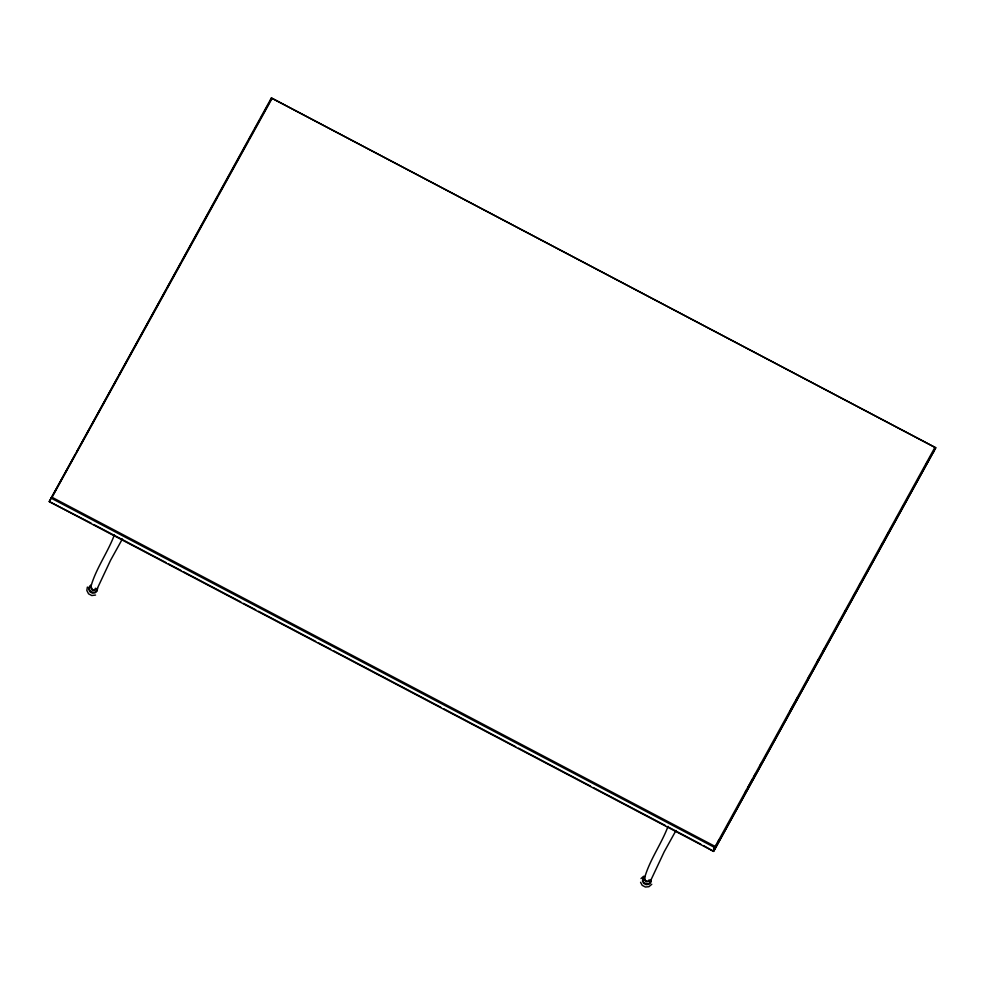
<?xml version="1.0" encoding="UTF-8"?>
<svg xmlns="http://www.w3.org/2000/svg" width="985" height="985" viewBox="0 0 985 985"><rect width="100%" height="100%" fill="white"/><g stroke="black" fill="none" stroke-linecap="round" stroke-linejoin="round"><path stroke-width="1.48" d="M87.382 587.072L86.828 590.471L88.576 593.844L91.777 595.531L95.545 595.063M91.457 587.405L91.876 589.756L93.058 590.384L94.363 590.249L95.496 588.217M97.244 588.845L96.85 591.259L95.003 592.896L92.405 593.142L90.054 591.899L88.835 589.646L89.216 587.232L91.063 585.595M97.577 588.02L97.195 590.421L95.348 592.059L92.75 592.317L90.386 591.074L89.179 588.821L89.561 586.407L91.408 584.77M645.089 878.903L644.892 880.11L646.702 881.883L648.93 880.922L649.127 879.716M650.876 880.344L650.482 882.757L648.647 884.395L646.049 884.641L643.685 883.397L642.466 881.144L642.86 878.731L644.707 877.093M651.22 879.519L650.826 881.92L648.98 883.557L646.382 883.816L644.03 882.572L642.811 880.319L643.205 877.906L645.04 876.268M269.89 101.627L271.392 97.971L935.75 447.769L713.608 851.385L49.25 501.587L271.392 97.971L935.75 447.769L713.608 851.385L703.561 845.598M713.534 849.538L934.74 447.719M114.408 534.818C107.722 552.807 95.533 569.022 90.632 587.553L92.467 589.621L95.249 589.978L97.343 588.402L110.566 560.28L122.349 539.004M668.052 826.317C661.354 844.305 649.177 860.521 644.276 879.051L646.098 881.119L648.881 881.476L650.986 879.9L664.198 851.779L675.993 830.503M75.254 454.454L49.25 501.587L91.1 523.121M76.731 451.758L117.597 377.686M119.087 375.002L165.886 290.156M167.364 287.46L180.748 263.229M182.225 260.532L217.143 197.234M218.633 194.55L247.604 142.025M249.082 139.328L253.539 131.251M255.029 128.555L259.486 120.478M260.976 117.781L269.151 102.969M52.033 497.302L714.864 846.3L715.11 847.728L50.752 497.93L52.033 497.302L271.909 98.734M713.829 849.267L716.058 845.228M717.548 842.532L719.038 839.836M745.029 792.716L746.519 790.019M747.997 787.323L752.454 779.246M753.944 776.549L755.433 773.865M759.891 765.788L761.368 763.092M790.339 710.579L794.796 702.502M796.286 699.806L797.776 697.109M808.168 678.259L809.658 675.562M817.082 662.105L818.572 659.408M823.029 651.331L824.507 648.635M838.629 623.049L840.106 620.353M844.564 612.276L846.053 609.592M853.478 596.122L854.968 593.426M859.425 585.349L860.915 582.652M880.972 546.306L882.449 543.609M886.906 535.532L888.396 532.836M889.874 530.139L891.363 527.455M895.821 519.366L897.31 516.682M901.767 508.592L903.245 505.908M926.282 464.169L927.759 461.473M641.013 878.571L643.624 876.256M651.787 884.247L648.93 886.697L645.409 887.029L642.208 885.343L640.558 882.289M932.967 452.041L934.248 451.425M93.821 524.562L165.948 562.534M168.681 563.974L180.92 570.426M183.653 571.854L240.808 601.946M243.529 603.386L255.78 609.838M258.501 611.266L315.668 641.37M318.389 642.799L330.64 649.25M333.361 650.679L440.886 707.292M443.607 708.72L515.746 746.704M518.467 748.144L590.594 786.116M593.315 787.557L665.454 825.529M668.175 826.969L700.84 844.17"/></g></svg>
